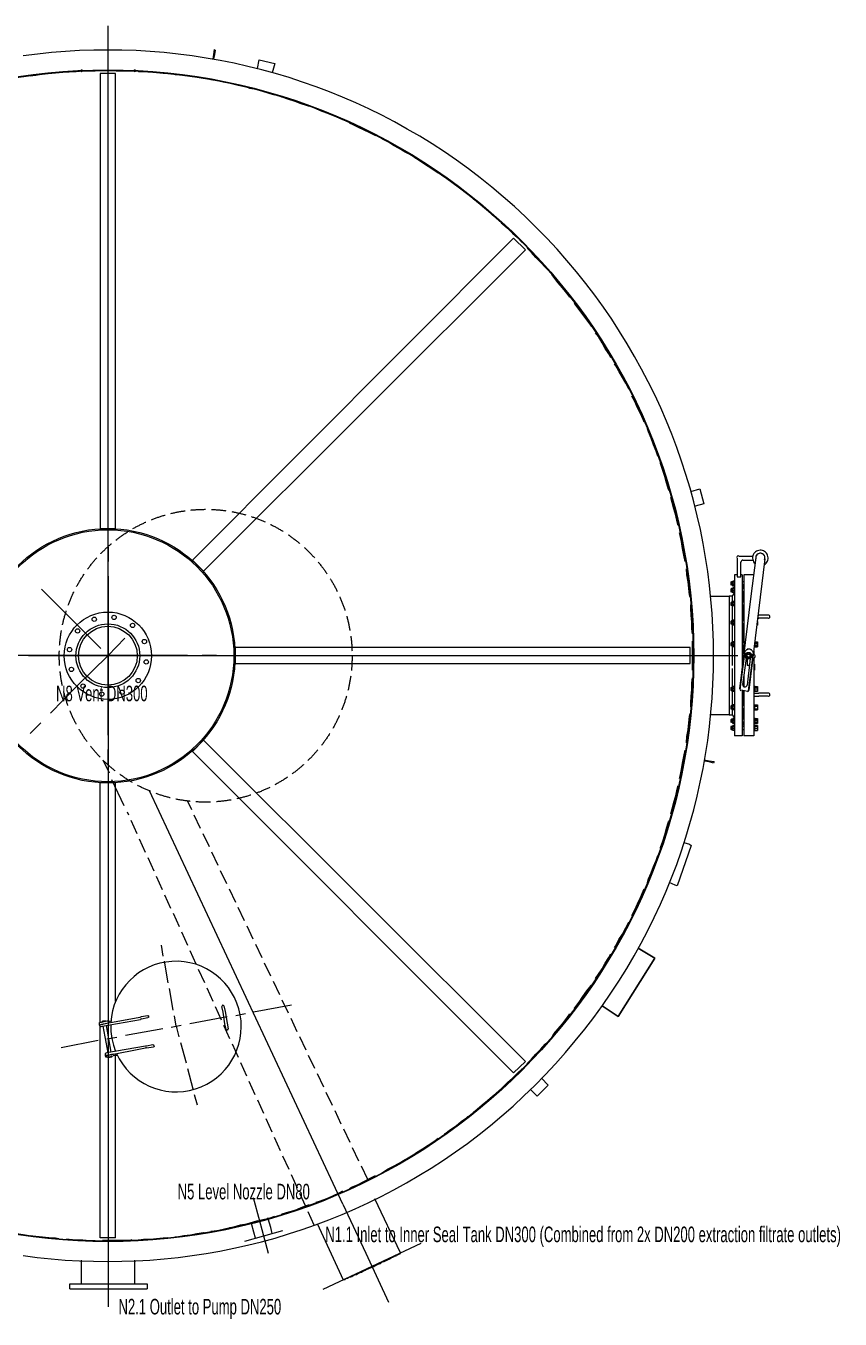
# Model space of a CAD drawing. Header units: millimetres. Extents: x 0 to 62767, y -13570 to 23963.
# Drawn here: x 43458 to 47636, y 15153 to 21789 of the extents above; entities that cross this region are included whole.
import ezdxf

# ---------------------------------------------------------------- set-up
doc = ezdxf.new("R2010")
doc.units = ezdxf.units.MM
doc.linetypes.add('DASH', pattern=[0.35, 0.25, -0.1])
doc.layers.add('PARAMETERS', color=7, linetype='Continuous', lineweight=25)
doc.styles.add('AES_default_ISO_3_5', font='arial.ttf')

msp = doc.modelspace()

# ---------------------------------------------------------------- hatches: boundary and pattern name
h = msp.add_hatch(color=7)
edge = h.paths.add_edge_path()
edge.add_arc((43743.42, 21560.483), 6.353, 180, 540)
h = msp.add_hatch(color=7)
edge = h.paths.add_edge_path()
edge.add_arc((44016.58, 21560.483), 6.353, 180, 540)
h = msp.add_hatch(color=7)
edge = h.paths.add_edge_path()
edge.add_arc((43743.42, 21557.308), 6.353, 180, 540)
h = msp.add_hatch(color=7)
edge = h.paths.add_edge_path()
edge.add_arc((44016.58, 21557.308), 6.353, 180, 540)

# ---------------------------------------------------------------- linework, layer by layer
at = {"color": 7, "lineweight": 0}
for points in [[(43880, 18384.201), (43880, 21789.174)], [(43442.918, 15479.659), (43515.047, 15470.37), (43587.311, 15462.774), (43659.679, 15456.87), (43732.118, 15452.654), (43804.599, 15450.124), (43877.089, 15449.279), (43949.556, 15450.116), (44021.97, 15452.632), (44094.299, 15456.827), (44166.511, 15462.697), (44238.575, 15470.24), (44310.459, 15479.454), (44382.132, 15490.338), (44453.563, 15502.888), (44524.719, 15517.102), (44595.571, 15532.979), (44666.085, 15550.517), (44736.23, 15569.712), (44805.976, 15590.563), (44875.291, 15613.067), (44944.142, 15637.223), (45012.5, 15663.029), (45080.331, 15690.481), (45147.605, 15719.578), (45214.291, 15750.318), (45280.356, 15782.698), (45345.77, 15816.716), (45410.501, 15852.371), (45474.517, 15889.659), (45537.786, 15928.579), (45600.279, 15969.129), (45661.962, 16011.306), (45722.805, 16055.108), (45782.776, 16100.533), (45841.843, 16147.578), (45899.976, 16196.243), (45957.142, 16246.523), (46013.31, 16298.418), (46068.449, 16351.925), (46122.528, 16407.041), (46175.514, 16463.765), (46227.092, 16521.772), (46276.968, 16580.718), (46325.144, 16640.571), (46371.619, 16701.3), (46416.395, 16762.873), (46459.472, 16825.259), (46500.85, 16888.426), (46540.532, 16952.343), (46578.516, 17016.977), (46614.805, 17082.298), (46649.399, 17148.274), (46682.298, 17214.874), (46713.503, 17282.065), (46743.016, 17349.817), (46770.836, 17418.098), (46796.965, 17486.876), (46821.402, 17556.119), (46844.15, 17625.797), (46865.209, 17695.878), (46884.579, 17766.329), (46902.261, 17837.121), (46918.255, 17908.22), (46932.564, 17979.596), (46945.186, 18051.217), (46956.124, 18123.051), (46965.378, 18195.067), (46972.948, 18267.234), (46978.835, 18339.519), (46983.04, 18411.892), (46985.564, 18484.32), (46986.407, 18556.773), (46985.571, 18629.218), (46983.055, 18701.625), (46978.861, 18773.961), (46972.989, 18846.195), (46965.44, 18918.296), (46956.215, 18990.231), (46945.315, 19061.97), (46932.74, 19133.481), (46918.491, 19204.733), (46902.568, 19275.693), (46884.973, 19346.331), (46865.706, 19416.614), (46844.769, 19486.511), (46822.16, 19555.992), (46797.882, 19625.023), (46771.936, 19693.574), (46744.321, 19761.613), (46715.038, 19829.108), (46684.089, 19896.029), (46651.474, 19962.343), (46617.194, 20028.019), (46581.249, 20093.025), (46543.64, 20157.33), (46504.368, 20220.903), (46463.434, 20283.711), (46420.838, 20345.723), (46376.582, 20406.908), (46330.665, 20467.235), (46283.089, 20526.67), (46233.854, 20585.184), (46182.961, 20642.745), (46130.411, 20699.32), (46076.205, 20754.879), (46020.651, 20809.091), (45964.081, 20861.647), (45906.526, 20912.546), (45848.017, 20961.786), (45788.586, 21009.369), (45728.264, 21055.291), (45667.084, 21099.554), (45605.076, 21142.156), (45542.272, 21183.097), (45478.703, 21222.375), (45414.402, 21259.99), (45349.399, 21295.942), (45283.727, 21330.229), (45217.416, 21362.851), (45150.499, 21393.806), (45083.006, 21423.096), (45014.97, 21450.718), (44946.422, 21476.671), (44877.393, 21500.956), (44807.915, 21523.572), (44738.02, 21544.517), (44667.738, 21563.79), (44597.103, 21581.393), (44526.144, 21597.322), (44454.894, 21611.579), (44383.384, 21624.161), (44311.646, 21635.069), (44239.712, 21644.301), (44167.612, 21651.857), (44095.378, 21657.736), (44023.043, 21661.937), (43950.636, 21664.46), (43878.191, 21665.304), (43805.738, 21664.468), (43733.31, 21661.952), (43660.936, 21657.754), (43588.65, 21651.874), (43516.483, 21644.312), (43444.466, 21635.065)], [(43880, 18149.157), (43880, 21684.358)], [(44423.145, 21668.476), (44419.967, 21643.067), (44416.792, 21617.655)], [(44429.497, 21665.301), (44426.322, 21643.067), (44419.967, 21617.655)], [(44423.145, 21668.476), (44429.497, 21665.301)], [(44645.484, 21570.012), (44655.013, 21614.48)], [(44655.013, 21614.48), (44734.421, 21595.421), (44721.716, 21547.778)], [(43625.897, 21547.778), (43610.017, 21547.778), (43575.079, 21544.601), (43543.315, 21541.426), (43508.376, 21535.073), (43479.79, 21531.896)], [(43813.3, 21557.308), (43784.711, 21557.308), (43749.772, 21557.308), (43714.834, 21554.13), (43679.895, 21550.953), (43664.013, 21550.953)], [(44000.7, 21557.308), (43991.171, 21557.308), (43956.232, 21557.308), (43921.293, 21557.308), (43886.352, 21560.483), (43851.414, 21560.483)], [(44184.924, 21544.601), (44162.689, 21544.601), (44127.751, 21547.778), (44095.987, 21550.953), (44061.048, 21554.13), (44035.639, 21554.13)], [(44372.324, 21519.192), (44369.149, 21519.192), (44334.208, 21525.544), (44302.447, 21528.721), (44267.508, 21535.073), (44232.567, 21538.248), (44223.04, 21538.248)], [(44553.372, 21481.076), (44540.668, 21484.253), (44505.729, 21493.78), (44470.788, 21500.135), (44439.027, 21506.487), (44407.263, 21512.839)], [(44734.421, 21433.432), (44705.834, 21442.96), (44674.07, 21452.489), (44639.132, 21462.019), (44607.37, 21468.371), (44591.488, 21474.723)], [(44912.292, 21376.259), (44902.764, 21379.434), (44871, 21388.964), (44839.237, 21401.669), (44807.475, 21411.198), (44772.536, 21423.903), (44769.359, 21423.903)], [(45083.812, 21306.38), (45064.753, 21315.909), (45032.992, 21328.614), (45001.228, 21341.321), (44969.464, 21354.025), (44947.23, 21363.553)], [(45118.751, 21290.5), (45128.279, 21287.323), (45160.042, 21271.441), (45191.806, 21255.559), (45220.392, 21242.854), (45252.154, 21226.973)], [(45417.32, 21134.861), (45404.615, 21141.213), (45372.852, 21160.272), (45344.265, 21176.152), (45312.504, 21195.211), (45287.093, 21207.916)], [(45572.959, 21033.22), (45550.725, 21049.102), (45522.138, 21068.159), (45493.552, 21087.218), (45461.788, 21106.275), (45449.084, 21115.804)], [(45725.421, 20925.226), (45719.069, 20928.404), (45690.48, 20950.638), (45665.071, 20969.695), (45636.484, 20991.929), (45607.898, 21010.986), (45604.721, 21014.163)], [(45868.353, 20804.528), (45852.471, 20817.233), (45827.062, 20842.644), (45798.476, 20864.878), (45773.064, 20887.11), (45754.007, 20899.817)], [(45896.939, 20779.117), (45903.292, 20772.765), (45928.701, 20750.531), (45954.112, 20725.121), (45979.522, 20702.887), (46004.933, 20677.476)], [(46131.983, 20540.896), (46122.456, 20550.425), (46100.222, 20575.837), (46074.81, 20601.246), (46052.576, 20626.657), (46030.342, 20648.889)], [(46249.507, 20397.964), (46233.625, 20417.023), (46211.39, 20445.609), (46189.156, 20471.018), (46166.922, 20499.605), (46157.395, 20512.309)], [(46360.677, 20245.502), (46357.5, 20251.854), (46335.266, 20280.441), (46316.209, 20309.029), (46297.15, 20334.438), (46274.918, 20363.025), (46271.74, 20366.202)], [(46459.141, 20086.688), (46449.612, 20105.747), (46430.555, 20134.333), (46414.673, 20162.92), (46395.616, 20194.681), (46379.734, 20213.74)], [(46551.253, 19924.699), (46535.371, 19956.46), (46519.491, 19985.047), (46500.432, 20016.81), (46484.55, 20045.397), (46478.198, 20054.926)], [(46630.66, 19756.355), (46624.307, 19769.06), (46611.603, 19800.823), (46595.721, 19829.41), (46583.016, 19861.173), (46567.135, 19889.76)], [(46700.539, 19581.659), (46691.01, 19607.071), (46678.305, 19638.832), (46665.598, 19673.773), (46652.894, 19705.534), (46646.542, 19721.416)], [(46757.712, 19403.788), (46754.535, 19410.141), (46745.005, 19445.079), (46735.478, 19476.843), (46725.949, 19508.604), (46713.244, 19543.545), (46713.244, 19546.72)], [(46868.881, 19400.611), (46916.526, 19413.318)], [(46916.526, 19413.318), (46935.583, 19337.086), (46891.115, 19324.381)], [(46805.356, 19225.917), (46799.003, 19244.974), (46792.651, 19276.738), (46783.122, 19311.677), (46773.592, 19343.438), (46767.24, 19368.849)], [(43880, 18558.897), (43880, 19190.976)], [(46840.294, 19041.692), (46833.942, 19073.455), (46827.59, 19108.394), (46821.237, 19143.333), (46814.885, 19175.097), (46811.708, 19187.801)], [(43880, 19114.746), (43880, 19041.692)], [(47115.045, 19070.278), (47110.718, 19069.405), (47107.184, 19067.023), (47104.801, 19063.489), (47103.927, 19059.162)], [(47107.102, 19057.574), (47107.102, 18962.285)], [(47186.509, 19067.103), (47116.631, 19067.103)], [(47137.279, 19048.044), (47132.952, 19047.171), (47129.418, 19044.789), (47127.035, 19041.255), (47126.161, 19036.928)], [(47135.688, 19048.044), (47186.509, 19048.044)], [(47202.391, 19060.749), (47176.982, 18863.821)], [(47245.45, 19024.43), (47250.759, 19027.952), (47255.353, 19032.191), (47259.184, 19037.041), (47262.203, 19042.397), (47264.361, 19048.154), (47265.608, 19054.207), (47265.897, 19060.451), (47265.178, 19066.782), (47263.459, 19072.916), (47260.839, 19078.592), (47257.403, 19083.729), (47253.235, 19088.249), (47248.421, 19092.073), (47243.045, 19095.123), (47237.192, 19097.318), (47230.948, 19098.581), (47224.582, 19098.833), (47218.376, 19098.086), (47212.431, 19096.397), (47206.848, 19093.822), (47201.728, 19090.417), (47197.173, 19086.24), (47193.283, 19081.347), (47190.161, 19075.793), (47187.963, 19069.814), (47186.764, 19063.679), (47186.543, 19057.502), (47187.276, 19051.398), (47188.94, 19045.479), (47191.513, 19039.86), (47194.973, 19034.654), (47199.296, 19029.974)], [(47249.865, 19056.322), (47249.956, 19061.147), (47249.111, 19065.752), (47247.412, 19070.031), (47244.945, 19073.878), (47241.791, 19077.187), (47238.035, 19079.85), (47233.76, 19081.761), (47229.051, 19082.813), (47224.227, 19082.905), (47219.622, 19082.06), (47215.342, 19080.361), (47211.495, 19077.893), (47208.187, 19074.739), (47205.524, 19070.983), (47203.613, 19066.709), (47202.56, 19062)], [(47248.124, 19049.813), (47249.938, 19057.005), (47249.486, 19064.242), (47246.881, 19071.009), (47242.234, 19076.791), (47236.036, 19080.865), (47229.052, 19082.813), (47221.804, 19082.573), (47214.818, 19080.081), (47208.935, 19075.564), (47204.802, 19069.606), (47202.65, 19062.681), (47202.711, 19055.264)], [(47250.034, 19054.396), (47224.625, 18857.468)], [(46865.706, 18857.468), (46862.529, 18870.173), (46859.353, 18901.935), (46856.176, 18936.876), (46849.824, 18971.814), (46846.647, 19003.576)], [(47107.102, 18962.285), (47126.161, 18962.285), (47126.161, 19038.517)], [(43880, 18965.462), (43880, 15430.259)], [(43880, 18558.897), (43880, 18955.932)], [(47075.34, 18936.876), (47075.34, 18920.994)], [(47075.34, 18936.876), (47078.516, 18936.876)], [(47075.34, 18920.994), (47078.516, 18920.994)], [(47078.516, 18936.876), (47078.516, 18920.994)], [(47084.868, 18936.876), (47078.516, 18936.876)], [(47084.868, 18920.994), (47078.516, 18920.994)], [(47084.868, 18940.051), (47084.868, 18936.876)], [(47084.868, 18936.876), (47084.868, 18940.051)], [(47084.868, 18930.521), (47084.868, 18933.698), (47084.868, 18936.876)], [(47084.868, 18936.876), (47084.868, 18927.346)], [(47084.868, 18927.346), (47084.868, 18930.521)], [(47094.397, 18930.521), (47084.868, 18930.521)], [(47084.868, 18917.816), (47084.868, 18920.994), (47084.868, 18924.169), (47084.868, 18927.346)], [(47084.868, 18927.346), (47084.868, 18917.816)], [(47094.397, 18920.994), (47084.868, 18920.994)], [(47094.397, 18914.641), (47084.868, 18914.641)], [(47094.397, 18971.814), (47094.397, 18145.98)], [(47107.102, 18971.814), (47094.397, 18971.814)], [(47094.397, 18943.228), (47094.397, 18914.641)], [(47132.513, 18971.814), (47126.161, 18971.814)], [(47132.513, 18971.814), (47132.513, 18482.667)], [(47142.041, 18936.876), (47132.513, 18936.876)], [(47142.041, 18920.994), (47132.513, 18920.994)], [(47135.688, 18914.641), (47132.513, 18914.641)], [(47135.688, 18914.641), (47135.688, 18901.935)], [(47135.688, 18914.641), (47135.688, 18901.935)], [(47138.866, 18914.641), (47135.688, 18914.641)], [(47138.866, 18914.641), (47138.866, 18901.935)], [(47138.866, 18914.641), (47138.866, 18901.935)], [(47142.041, 18914.641), (47138.866, 18914.641)], [(47142.041, 18971.814), (47142.041, 18571.602)], [(47192.861, 18971.814), (47142.041, 18971.814)], [(43841.886, 18593.836), (43536.963, 18898.759)], [(43880, 18879.703), (43880, 18806.648)], [(46970.522, 18863.821), (47065.811, 18863.821), (47065.811, 18253.974), (46970.522, 18253.974)], [(47065.811, 18863.821), (47065.811, 18253.974)], [(47081.693, 18863.821), (47065.811, 18863.821)], [(47075.34, 18898.759), (47078.516, 18901.935)], [(47075.34, 18898.759), (47075.34, 18886.055)], [(47075.34, 18886.055), (47078.516, 18886.055)], [(47078.516, 18901.935), (47078.516, 18886.055)], [(47084.868, 18901.935), (47078.516, 18901.935)], [(47084.868, 18886.055), (47078.516, 18886.055)], [(47081.693, 18863.821), (47094.397, 18876.525)], [(47081.693, 18863.821), (47081.693, 18832.057)], [(47084.868, 18901.935), (47084.868, 18905.112)], [(47084.868, 18901.935), (47084.868, 18905.112)], [(47094.397, 18905.112), (47084.868, 18905.112)], [(47084.868, 18901.935), (47084.868, 18895.582)], [(47084.868, 18895.582), (47084.868, 18898.759), (47084.868, 18901.935)], [(47094.397, 18901.935), (47084.868, 18901.935)], [(47084.868, 18892.407), (47084.868, 18895.582)], [(47084.868, 18895.582), (47084.868, 18886.055)], [(47084.868, 18886.055), (47084.868, 18889.23), (47084.868, 18892.407)], [(47094.397, 18892.407), (47084.868, 18892.407)], [(47084.868, 18879.703), (47084.868, 18882.878), (47084.868, 18886.055)], [(47084.868, 18886.055), (47084.868, 18879.703)], [(47094.397, 18882.878), (47084.868, 18882.878)], [(47094.397, 18879.703), (47084.868, 18879.703)], [(47094.397, 18908.289), (47094.397, 18876.525)], [(47176.982, 18863.821), (47119.807, 18387.379)], [(47142.041, 18901.935), (47132.513, 18901.935)], [(47142.041, 18886.055), (47132.513, 18886.055)], [(47135.688, 18886.055), (47135.688, 18832.057)], [(47135.688, 18886.055), (47135.688, 18832.057)], [(47138.866, 18886.055), (47138.866, 18832.057)], [(47138.866, 18886.055), (47138.866, 18832.057)], [(47224.625, 18857.468), (47167.452, 18381.026)], [(46878.41, 18670.068), (46875.233, 18695.477), (46875.233, 18730.416), (46872.058, 18765.355), (46868.881, 18800.296), (46868.881, 18819.352)], [(47075.34, 18828.882), (47078.516, 18832.057)], [(47075.34, 18828.882), (47075.34, 18816.175)], [(47075.34, 18816.175), (47078.516, 18816.175)], [(47078.516, 18832.057), (47078.516, 18816.175)], [(47084.868, 18832.057), (47078.516, 18832.057)], [(47084.868, 18816.175), (47078.516, 18816.175)], [(47081.693, 18816.175), (47081.693, 18736.768)], [(47084.868, 18832.057), (47084.868, 18835.234)], [(47084.868, 18832.057), (47084.868, 18835.234)], [(47094.397, 18835.234), (47084.868, 18835.234)], [(47084.868, 18828.882), (47084.868, 18832.057)], [(47084.868, 18832.057), (47084.868, 18822.528)], [(47084.868, 18822.528), (47084.868, 18825.705), (47084.868, 18828.882)], [(47094.397, 18828.882), (47084.868, 18828.882)], [(47084.868, 18819.352), (47084.868, 18822.528)], [(47084.868, 18822.528), (47084.868, 18816.175)], [(47084.868, 18816.175), (47084.868, 18819.352)], [(47094.397, 18819.352), (47084.868, 18819.352)], [(47084.868, 18813), (47084.868, 18816.175)], [(47084.868, 18816.175), (47084.868, 18813)], [(47094.397, 18813), (47084.868, 18813)], [(47094.397, 18838.409), (47094.397, 18809.823)], [(47142.041, 18832.057), (47132.513, 18832.057)], [(47142.041, 18816.175), (47132.513, 18816.175)], [(47135.688, 18816.175), (47135.688, 18736.768)], [(47135.688, 18816.175), (47135.688, 18736.768)], [(47138.866, 18816.175), (47138.866, 18736.768)], [(47138.866, 18816.175), (47138.866, 18736.768)], [(43880, 18730.416), (43880, 15217.45)], [(47075.34, 18733.593), (47078.516, 18736.768)], [(47075.34, 18733.593), (47075.34, 18720.889)], [(47075.34, 18720.889), (47078.516, 18720.889)], [(47078.516, 18736.768), (47078.516, 18720.889)], [(47084.868, 18736.768), (47078.516, 18736.768)], [(47084.868, 18720.889), (47078.516, 18720.889)], [(47081.693, 18720.889), (47081.693, 18625.6)], [(47084.868, 18736.768), (47084.868, 18739.945)], [(47084.868, 18739.945), (47084.868, 18733.593)], [(47094.397, 18739.945), (47084.868, 18739.945)], [(47084.868, 18733.593), (47084.868, 18736.768)], [(47094.397, 18736.768), (47084.868, 18736.768)], [(47084.868, 18730.416), (47084.868, 18733.593)], [(47084.868, 18733.593), (47084.868, 18724.064)], [(47084.868, 18724.064), (47084.868, 18727.241), (47084.868, 18730.416)], [(47094.397, 18730.416), (47084.868, 18730.416)], [(47084.868, 18720.889), (47084.868, 18724.064)], [(47084.868, 18724.064), (47084.868, 18717.711)], [(47084.868, 18717.711), (47084.868, 18720.889)], [(47094.397, 18720.889), (47084.868, 18720.889)], [(47084.868, 18714.534), (47084.868, 18717.711)], [(47084.868, 18717.711), (47084.868, 18714.534)], [(47094.397, 18714.534), (47084.868, 18714.534)], [(47094.397, 18743.121), (47094.397, 18714.534)], [(47142.041, 18736.768), (47132.513, 18736.768)], [(47142.041, 18720.889), (47132.513, 18720.889)], [(47135.688, 18720.889), (47135.688, 18625.6)], [(47135.688, 18720.889), (47135.688, 18625.6)], [(47138.866, 18720.889), (47138.866, 18625.6)], [(47138.866, 18720.889), (47138.866, 18625.6)], [(47208.743, 18720.889), (47211.92, 18720.889)], [(47208.743, 18714.534), (47211.92, 18714.534)], [(47211.92, 18749.475), (47218.273, 18749.475)], [(47211.92, 18733.593), (47211.92, 18736.768)], [(47211.92, 18733.593), (47211.92, 18730.416), (47211.92, 18727.241), (47211.92, 18724.064)], [(47211.92, 18733.593), (47211.92, 18724.064)], [(47211.92, 18724.064), (47211.92, 18717.711)], [(47211.92, 18724.064), (47211.92, 18720.889)], [(47211.92, 18720.889), (47211.92, 18717.711)], [(47211.92, 18717.711), (47211.92, 18714.534)], [(47211.92, 18717.711), (47211.92, 18714.534)], [(47215.095, 18765.355), (47218.273, 18765.355)], [(47265.916, 18765.355), (47218.273, 18765.355)], [(47265.916, 18749.475), (47218.273, 18749.475)], [(47267.506, 18749.474), (47270.597, 18750.098), (47273.121, 18751.8), (47274.822, 18754.324), (47275.446, 18757.415), (47274.822, 18760.506), (47273.121, 18763.03), (47270.597, 18764.731), (47267.506, 18765.355)], [(43880, 18558.897), (43965.759, 18647.834)], [(46878.41, 18558.897), (46878.41, 18593.836), (46878.41, 18625.6), (46878.41, 18631.952)], [(47075.34, 18622.422), (47078.516, 18625.6)], [(47075.34, 18622.422), (47075.34, 18609.718)], [(47075.34, 18609.718), (47078.516, 18609.718)], [(47078.516, 18625.6), (47078.516, 18609.718)], [(47084.868, 18625.6), (47078.516, 18625.6)], [(47084.868, 18609.718), (47078.516, 18609.718)], [(47081.693, 18609.718), (47081.693, 18508.077)], [(47084.868, 18625.6), (47084.868, 18628.775)], [(47084.868, 18628.775), (47084.868, 18625.6)], [(47094.397, 18628.775), (47084.868, 18628.775)], [(47084.868, 18622.422), (47084.868, 18625.6)], [(47084.868, 18625.6), (47084.868, 18619.247)], [(47084.868, 18619.247), (47084.868, 18622.422)], [(47094.397, 18622.422), (47084.868, 18622.422)], [(47084.868, 18612.893), (47084.868, 18616.07), (47084.868, 18619.247)], [(47084.868, 18619.247), (47084.868, 18609.718)], [(47084.868, 18609.718), (47084.868, 18612.893)], [(47094.397, 18612.893), (47084.868, 18612.893)], [(47084.868, 18606.541), (47084.868, 18609.718)], [(47084.868, 18609.718), (47084.868, 18603.365)], [(47084.868, 18603.365), (47084.868, 18606.541)], [(47094.397, 18606.541), (47084.868, 18606.541)], [(47094.397, 18603.365), (47084.868, 18603.365)], [(47094.397, 18631.952), (47094.397, 18600.188)], [(47122.984, 18384.201), (47148.395, 18581.131)], [(47142.041, 18625.6), (47132.513, 18625.6)], [(47142.041, 18609.718), (47132.513, 18609.718)], [(47135.688, 18609.718), (47135.688, 18568.427)], [(47135.688, 18609.718), (47135.688, 18568.427)], [(47138.866, 18609.718), (47138.866, 18568.427)], [(47138.866, 18609.718), (47138.866, 18568.427)], [(47189.686, 18574.779), (47189.686, 18577.954), (47186.509, 18581.131), (47183.334, 18584.306), (47180.157, 18587.484), (47176.982, 18587.484), (47173.804, 18590.661), (47170.627, 18590.661), (47167.452, 18590.661), (47164.275, 18590.661), (47161.1, 18590.661), (47157.923, 18590.661), (47157.923, 18587.484), (47154.747, 18587.484), (47151.57, 18584.306), (47148.395, 18581.131)], [(47192.861, 18581.131), (47192.861, 18565.25)], [(47196.039, 18612.893), (47211.92, 18612.893)], [(47196.039, 18606.541), (47211.92, 18606.541)], [(47196.039, 18603.365), (47211.92, 18603.365)], [(47196.039, 18603.365), (47196.039, 18600.188)], [(47199.214, 18628.775), (47211.92, 18628.775)], [(47199.214, 18622.422), (47211.92, 18622.422)], [(47211.92, 18625.6), (47211.92, 18628.775)], [(47211.92, 18628.775), (47211.92, 18625.6)], [(47211.92, 18625.6), (47211.92, 18622.422), (47211.92, 18619.247)], [(47211.92, 18625.6), (47211.92, 18619.247)], [(47211.92, 18619.247), (47211.92, 18616.07), (47211.92, 18612.893), (47211.92, 18609.718)], [(47211.92, 18619.247), (47211.92, 18609.718)], [(47211.92, 18609.718), (47211.92, 18603.365)], [(47211.92, 18609.718), (47211.92, 18606.541)], [(47211.92, 18606.541), (47211.92, 18603.365)], [(44051.521, 18558.897), (40646.546, 18558.897)], [(44286.565, 18558.897), (40751.364, 18558.897)], [(43880, 18558.897), (43244.744, 18558.897)], [(43470.26, 18558.897), (47005.461, 18558.897)], [(43880, 18558.897), (43479.79, 18558.897)], [(43556.02, 18558.897), (43632.252, 18558.897)], [(43705.304, 18558.897), (47110.279, 18558.897)], [(43880, 18558.897), (43718.011, 18400.083)], [(43880, 18558.897), (44512.081, 18558.897)], [(43880, 18558.897), (43880, 17923.641)], [(43880, 18558.897), (44277.035, 18558.897)], [(43880, 18558.897), (43880, 18158.685)], [(44200.805, 18558.897), (44127.751, 18558.897)], [(44435.849, 18558.897), (44362.795, 18558.897)], [(46878.41, 18482.667), (46878.41, 18489.02), (46878.41, 18523.958), (46878.41, 18558.897)], [(47143.285, 18571.596), (47139.389, 18570.763), (47136.125, 18568.685), (47133.767, 18565.617), (47132.593, 18561.81), (47132.833, 18557.833), (47134.397, 18554.294), (47137.077, 18551.503), (47140.664, 18549.771)], [(47135.688, 18552.545), (47135.688, 18508.077)], [(47135.688, 18552.545), (47135.688, 18508.077)], [(47135.688, 18409.613), (47154.747, 18543.015)], [(47138.866, 18552.545), (47138.866, 18533.486)], [(47138.866, 18552.545), (47138.866, 18533.486)], [(47142.041, 18565.25), (47142.041, 18562.074), (47142.041, 18558.897), (47142.041, 18555.72)], [(47154.747, 18568.427), (47151.57, 18565.25), (47151.57, 18558.897)], [(47151.57, 18558.897), (47151.57, 18552.545), (47154.747, 18546.193)], [(47151.57, 18557.31), (47152.658, 18551.839), (47155.758, 18547.203)], [(47155.759, 18567.417), (47152.66, 18562.781), (47151.571, 18557.311)], [(47161.1, 18571.602), (47154.747, 18568.427)], [(47167.452, 18543.015), (47161.1, 18543.015), (47154.747, 18546.193)], [(47155.758, 18547.203), (47160.395, 18544.104), (47165.865, 18543.016)], [(47165.866, 18571.603), (47160.396, 18570.516), (47155.759, 18567.418)], [(47173.804, 18543.015), (47157.923, 18406.435)], [(47157.923, 18539.84), (47157.923, 18536.663), (47157.923, 18523.958), (47157.923, 18508.077)], [(47167.452, 18571.602), (47161.1, 18571.602)], [(47189.686, 18574.779), (47164.275, 18377.849)], [(47165.865, 18543.016), (47171.334, 18544.104), (47175.971, 18547.203)], [(47175.972, 18567.416), (47171.336, 18570.514), (47165.866, 18571.603)], [(47170.627, 18571.602), (47167.452, 18571.602)], [(47176.982, 18546.193), (47170.627, 18543.015), (47167.452, 18543.015)], [(47170.627, 18571.602), (47176.982, 18568.427)], [(47180.158, 18557.31), (47179.07, 18562.78), (47175.971, 18567.417)], [(47175.971, 18547.203), (47179.07, 18551.84), (47180.158, 18557.31)], [(47180.157, 18565.25), (47176.982, 18568.427)], [(47180.157, 18558.897), (47180.157, 18552.545), (47176.982, 18546.193)], [(47180.157, 18565.25), (47180.157, 18558.897)], [(47188.445, 18543.021), (47192.341, 18543.855), (47195.605, 18545.933), (47197.962, 18549.001), (47199.136, 18552.808), (47198.896, 18556.785), (47197.332, 18560.324), (47194.652, 18563.115), (47191.064, 18564.847)], [(47192.861, 18546.193), (47192.861, 18145.98)], [(47196.039, 18514.429), (47192.861, 18514.429)], [(47196.039, 18514.429), (47196.039, 18482.667)], [(47081.693, 18492.195), (47081.693, 18393.731)], [(47135.688, 18508.077), (47132.513, 18508.077)], [(47142.041, 18450.904), (47142.041, 18400.083)], [(47170.627, 18508.077), (47167.452, 18508.077), (47164.275, 18508.077), (47161.1, 18508.077), (47157.923, 18508.077)], [(47196.039, 18482.667), (47192.861, 18482.667)], [(47196.039, 18511.254), (47196.039, 18508.077), (47196.039, 18504.899)], [(47196.039, 18492.195), (47196.039, 18495.372), (47196.039, 18498.547), (47196.039, 18501.724), (47196.039, 18504.899)], [(47196.039, 18485.842), (47196.039, 18489.02), (47196.039, 18492.195)], [(43718.011, 18400.083), (43584.606, 18263.503)], [(46868.881, 18295.265), (46868.881, 18314.324), (46872.058, 18349.263), (46875.233, 18384.201), (46875.233, 18419.14), (46878.41, 18444.551)], [(47075.34, 18393.731), (47075.34, 18381.026)], [(47075.34, 18393.731), (47078.516, 18393.731)], [(47075.34, 18381.026), (47078.516, 18377.849)], [(47078.516, 18393.731), (47078.516, 18377.849)], [(47084.868, 18393.731), (47078.516, 18393.731)], [(47084.868, 18396.906), (47084.868, 18400.083)], [(47084.868, 18396.906), (47084.868, 18400.083)], [(47094.397, 18400.083), (47084.868, 18400.083)], [(47084.868, 18390.554), (47084.868, 18393.731), (47084.868, 18396.906)], [(47084.868, 18396.906), (47084.868, 18390.554)], [(47094.397, 18396.906), (47084.868, 18396.906)], [(47084.868, 18387.379), (47084.868, 18390.554)], [(47084.868, 18390.554), (47084.868, 18381.026)], [(47084.868, 18381.026), (47084.868, 18384.201), (47084.868, 18387.379)], [(47094.397, 18387.379), (47084.868, 18387.379)], [(47084.868, 18377.849), (47084.868, 18381.026)], [(47084.868, 18381.026), (47084.868, 18374.672)], [(47094.397, 18403.26), (47094.397, 18371.497)], [(47119.807, 18387.379), (47122.984, 18387.379), (47122.984, 18384.201)], [(47122.048, 18381.168), (47126.115, 18377.923)], [(47161.1, 18374.672), (47129.336, 18381.026)], [(47135.768, 18409.349), (47136.119, 18404.949), (47138.063, 18401.156), (47141.287, 18398.369), (47145.479, 18396.986), (47149.879, 18397.337), (47153.672, 18399.28), (47156.459, 18402.504), (47157.843, 18406.696)], [(47138.866, 18425.492), (47138.866, 18403.26)], [(47138.866, 18425.492), (47138.866, 18403.26)], [(47164.275, 18377.849), (47167.452, 18377.849), (47167.452, 18381.026)], [(47196.039, 18403.26), (47192.861, 18403.26)], [(47196.039, 18403.26), (47196.039, 18371.497)], [(47196.039, 18396.906), (47196.039, 18400.083)], [(47196.039, 18400.083), (47211.92, 18400.083)], [(47196.039, 18396.906), (47196.039, 18393.731), (47196.039, 18390.554)], [(47196.039, 18396.906), (47211.92, 18396.906)], [(47196.039, 18377.849), (47196.039, 18381.026), (47196.039, 18384.201), (47196.039, 18387.379), (47196.039, 18390.554)], [(47196.039, 18387.379), (47211.92, 18387.379)], [(47211.92, 18381.026), (47211.92, 18374.672), (47196.039, 18374.672)], [(47211.92, 18400.083), (47211.92, 18396.906)], [(47211.92, 18400.083), (47211.92, 18396.906)], [(47211.92, 18390.554), (47211.92, 18393.731), (47211.92, 18396.906)], [(47211.92, 18396.906), (47211.92, 18390.554)], [(47211.92, 18390.554), (47211.92, 18387.379), (47211.92, 18384.201), (47211.92, 18381.026)], [(47211.92, 18390.554), (47211.92, 18381.026)], [(47211.92, 18381.026), (47211.92, 18377.849), (47211.92, 18374.672)], [(47084.868, 18377.849), (47078.516, 18377.849)], [(47081.693, 18377.849), (47081.693, 18301.619)], [(47084.868, 18374.672), (47084.868, 18377.849)], [(47094.397, 18377.849), (47084.868, 18377.849)], [(47094.397, 18374.672), (47084.868, 18374.672)], [(47132.513, 18377.849), (47132.513, 18145.98)], [(47135.688, 18377.849), (47135.688, 18301.619)], [(47135.688, 18377.849), (47135.688, 18301.619)], [(47138.866, 18377.849), (47138.866, 18301.619)], [(47138.866, 18377.849), (47138.866, 18301.619)], [(47142.041, 18377.849), (47142.041, 18145.98)], [(47159.785, 18373.882), (47164.504, 18376.072)], [(47196.039, 18371.497), (47192.861, 18371.497)], [(47192.861, 18365.144), (47218.273, 18365.144)], [(47192.861, 18349.263), (47218.273, 18349.263)], [(47196.039, 18377.849), (47211.92, 18377.849)], [(47196.039, 18374.672), (47196.039, 18377.849)], [(47265.916, 18365.144), (47218.273, 18365.144)], [(47265.916, 18349.263), (47218.273, 18349.263)], [(47267.506, 18349.262), (47270.597, 18349.886), (47273.121, 18351.587), (47274.822, 18354.111), (47275.446, 18357.202), (47274.822, 18360.293), (47273.121, 18362.817), (47270.597, 18364.519), (47267.506, 18365.143)], [(43880, 18234.917), (43880, 18311.147)], [(46846.647, 18111.041), (46849.824, 18142.805), (46856.176, 18177.744), (46859.353, 18212.683), (46862.529, 18247.621), (46865.706, 18260.326)], [(47065.811, 18253.974), (47081.693, 18253.974), (47094.397, 18238.092)], [(47075.34, 18298.442), (47078.516, 18301.619)], [(47075.34, 18298.442), (47075.34, 18285.737)], [(47075.34, 18285.737), (47078.516, 18285.737)], [(47078.516, 18301.619), (47078.516, 18285.737)], [(47084.868, 18301.619), (47078.516, 18301.619)], [(47084.868, 18285.737), (47078.516, 18285.737)], [(47081.693, 18285.737), (47081.693, 18253.974)], [(47084.868, 18301.619), (47084.868, 18304.794)], [(47084.868, 18301.619), (47084.868, 18304.794)], [(47094.397, 18304.794), (47084.868, 18304.794)], [(47084.868, 18292.09), (47084.868, 18295.265), (47084.868, 18298.442), (47084.868, 18301.619)], [(47084.868, 18301.619), (47084.868, 18292.09)], [(47094.397, 18298.442), (47084.868, 18298.442)], [(47084.868, 18285.737), (47084.868, 18288.913), (47084.868, 18292.09)], [(47084.868, 18292.09), (47084.868, 18282.56)], [(47084.868, 18282.56), (47084.868, 18285.737)], [(47094.397, 18285.737), (47084.868, 18285.737)], [(47084.868, 18279.385), (47084.868, 18282.56)], [(47084.868, 18282.56), (47084.868, 18279.385)], [(47094.397, 18279.385), (47084.868, 18279.385)], [(47094.397, 18307.971), (47094.397, 18276.208)], [(47142.041, 18301.619), (47132.513, 18301.619)], [(47142.041, 18285.737), (47132.513, 18285.737)], [(47135.688, 18285.737), (47135.688, 18231.74)], [(47135.688, 18285.737), (47135.688, 18231.74)], [(47138.866, 18285.737), (47138.866, 18231.74)], [(47138.866, 18285.737), (47138.866, 18231.74)], [(47196.039, 18307.971), (47192.861, 18307.971)], [(47196.039, 18276.208), (47192.861, 18276.208)], [(47196.039, 18307.971), (47196.039, 18276.208)], [(47196.039, 18301.619), (47196.039, 18304.794)], [(47196.039, 18304.794), (47211.92, 18304.794)], [(47196.039, 18292.09), (47196.039, 18295.265), (47196.039, 18298.442), (47196.039, 18301.619)], [(47196.039, 18298.442), (47211.92, 18298.442)], [(47196.039, 18279.385), (47196.039, 18282.56), (47196.039, 18285.737), (47196.039, 18288.913), (47196.039, 18292.09)], [(47196.039, 18285.737), (47211.92, 18285.737)], [(47196.039, 18279.385), (47211.92, 18279.385), (47211.92, 18282.56)], [(47211.92, 18304.794), (47211.92, 18301.619)], [(47211.92, 18304.794), (47211.92, 18301.619)], [(47211.92, 18301.619), (47211.92, 18298.442), (47211.92, 18295.265), (47211.92, 18292.09)], [(47211.92, 18301.619), (47211.92, 18292.09)], [(47211.92, 18292.09), (47211.92, 18288.913), (47211.92, 18285.737), (47211.92, 18282.56)], [(47211.92, 18292.09), (47211.92, 18282.56)], [(47211.92, 18282.56), (47211.92, 18279.385)], [(43533.785, 18212.683), (43479.79, 18158.685)], [(47075.34, 18228.564), (47078.516, 18231.74)], [(47075.34, 18228.564), (47075.34, 18215.858)], [(47075.34, 18215.858), (47078.516, 18215.858)], [(47078.516, 18193.626), (47075.34, 18193.626), (47075.34, 18180.919), (47078.516, 18177.744)], [(47078.516, 18231.74), (47078.516, 18215.858)], [(47084.868, 18231.74), (47078.516, 18231.74)], [(47084.868, 18215.858), (47078.516, 18215.858)], [(47078.516, 18193.626), (47078.516, 18177.744)], [(47084.868, 18193.626), (47078.516, 18193.626)], [(47084.868, 18228.564), (47084.868, 18231.74), (47084.868, 18234.917)], [(47084.868, 18234.917), (47084.868, 18228.564)], [(47094.397, 18234.917), (47084.868, 18234.917)], [(47094.397, 18231.74), (47084.868, 18231.74)], [(47084.868, 18219.035), (47084.868, 18222.212), (47084.868, 18225.387), (47084.868, 18228.564)], [(47084.868, 18228.564), (47084.868, 18219.035)], [(47094.397, 18225.387), (47084.868, 18225.387)], [(47084.868, 18215.858), (47084.868, 18219.035)], [(47084.868, 18219.035), (47084.868, 18212.683)], [(47084.868, 18212.683), (47084.868, 18215.858)], [(47094.397, 18215.858), (47084.868, 18215.858)], [(47084.868, 18209.506), (47084.868, 18212.683)], [(47084.868, 18212.683), (47084.868, 18209.506)], [(47094.397, 18209.506), (47084.868, 18209.506)], [(47084.868, 18196.801), (47084.868, 18199.978)], [(47084.868, 18199.978), (47084.868, 18196.801)], [(47094.397, 18199.978), (47084.868, 18199.978)], [(47084.868, 18187.271), (47084.868, 18190.449), (47084.868, 18193.626), (47084.868, 18196.801)], [(47084.868, 18196.801), (47084.868, 18187.271)], [(47094.397, 18193.626), (47084.868, 18193.626)], [(47084.868, 18180.919), (47084.868, 18184.096), (47084.868, 18187.271)], [(47084.868, 18187.271), (47084.868, 18180.919)], [(47094.397, 18184.096), (47084.868, 18184.096)], [(47094.397, 18238.092), (47094.397, 18209.506)], [(47094.397, 18203.153), (47094.397, 18171.392)], [(47142.041, 18231.74), (47132.513, 18231.74)], [(47142.041, 18215.858), (47132.513, 18215.858)], [(47135.688, 18203.153), (47132.513, 18203.153)], [(47142.041, 18193.626), (47132.513, 18193.626)], [(47135.688, 18215.858), (47135.688, 18203.153)], [(47135.688, 18215.858), (47135.688, 18203.153)], [(47138.866, 18203.153), (47135.688, 18203.153)], [(47138.866, 18215.858), (47138.866, 18203.153)], [(47138.866, 18215.858), (47138.866, 18203.153)], [(47142.041, 18203.153), (47138.866, 18203.153)], [(47196.039, 18238.092), (47192.861, 18238.092)], [(47196.039, 18209.506), (47192.861, 18209.506)], [(47196.039, 18203.153), (47192.861, 18203.153)], [(47196.039, 18238.092), (47196.039, 18209.506)], [(47196.039, 18234.917), (47211.92, 18234.917)], [(47196.039, 18228.564), (47196.039, 18231.74), (47196.039, 18234.917)], [(47196.039, 18231.74), (47211.92, 18231.74)], [(47196.039, 18219.035), (47196.039, 18222.212), (47196.039, 18225.387), (47196.039, 18228.564)], [(47196.039, 18225.387), (47211.92, 18225.387)], [(47196.039, 18209.506), (47196.039, 18212.683), (47196.039, 18215.858), (47196.039, 18219.035)], [(47196.039, 18215.858), (47211.92, 18215.858)], [(47196.039, 18212.683), (47196.039, 18209.506)], [(47196.039, 18209.506), (47211.92, 18209.506)], [(47196.039, 18203.153), (47196.039, 18171.392)], [(47196.039, 18187.271), (47196.039, 18190.449), (47196.039, 18193.626), (47196.039, 18196.801), (47196.039, 18199.978)], [(47196.039, 18199.978), (47211.92, 18199.978)], [(47196.039, 18193.626), (47211.92, 18193.626)], [(47196.039, 18180.919), (47196.039, 18184.096), (47196.039, 18187.271)], [(47196.039, 18184.096), (47211.92, 18184.096)], [(47211.92, 18234.917), (47211.92, 18231.74), (47211.92, 18228.564)], [(47211.92, 18234.917), (47211.92, 18228.564)], [(47211.92, 18228.564), (47211.92, 18225.387), (47211.92, 18222.212), (47211.92, 18219.035)], [(47211.92, 18228.564), (47211.92, 18219.035)], [(47211.92, 18219.035), (47211.92, 18215.858), (47211.92, 18212.683)], [(47211.92, 18219.035), (47211.92, 18212.683)], [(47211.92, 18212.683), (47211.92, 18209.506)], [(47211.92, 18212.683), (47211.92, 18209.506)], [(47211.92, 18196.801), (47211.92, 18199.978)], [(47211.92, 18199.978), (47211.92, 18196.801)], [(47211.92, 18196.801), (47211.92, 18193.626), (47211.92, 18190.449), (47211.92, 18187.271)], [(47211.92, 18196.801), (47211.92, 18187.271)], [(47211.92, 18187.271), (47211.92, 18184.096), (47211.92, 18180.919)], [(47211.92, 18187.271), (47211.92, 18180.919)], [(47084.868, 18177.744), (47078.516, 18177.744)], [(47084.868, 18174.567), (47084.868, 18177.744), (47084.868, 18180.919)], [(47084.868, 18180.919), (47084.868, 18174.567)], [(47094.397, 18174.567), (47084.868, 18174.567)], [(47094.397, 18174.567), (47084.868, 18174.567)], [(47132.513, 18145.98), (47094.397, 18145.98)], [(47142.041, 18177.744), (47132.513, 18177.744)], [(47192.861, 18145.98), (47142.041, 18145.98)], [(47196.039, 18171.392), (47192.861, 18171.392)], [(47196.039, 18180.919), (47196.039, 18177.744), (47196.039, 18174.567)], [(47196.039, 18174.567), (47211.92, 18174.567)], [(47196.039, 18174.567), (47211.92, 18174.567)], [(47211.92, 18180.919), (47211.92, 18177.744), (47211.92, 18174.567)], [(47211.92, 18180.919), (47211.92, 18174.567)], [(43880, 17999.871), (43880, 18076.103)], [(46811.708, 17926.818), (46814.885, 17939.523), (46821.237, 17974.462), (46827.59, 18006.225), (46833.942, 18041.164), (46840.294, 18072.926)], [(43886.352, 17955.404), (43854.591, 18022.105)], [(46989.581, 18012.577), (46964.17, 18015.753), (46938.76, 18022.105)], [(46986.404, 18006.225), (46964.17, 18012.577), (46938.76, 18015.753)], [(46989.581, 18012.577), (46986.404, 18006.225)], [(43962.584, 17787.061), (43899.059, 17920.465)], [(43918.116, 17904.584), (43838.709, 17904.584)], [(43838.709, 16675.363), (43838.709, 17904.584)], [(43918.116, 16783.356), (43918.116, 17904.584)], [(45083.723, 15742.839), (44092.469, 17863.365)], [(46767.24, 17745.77), (46773.592, 17771.179), (46783.122, 17806.118), (46792.651, 17837.882), (46799.003, 17872.82), (46805.356, 17891.877)], [(46713.244, 17567.897), (46713.244, 17574.249), (46725.949, 17606.013), (46735.478, 17637.776), (46745.005, 17672.715), (46754.535, 17704.477), (46757.712, 17710.829)], [(46833.942, 17599.661), (46862.529, 17590.131), (46872.058, 17583.779), (46799.003, 17377.321)], [(46646.542, 17393.201), (46652.894, 17412.26), (46665.598, 17444.022), (46678.305, 17475.785), (46691.01, 17507.549), (46700.539, 17532.958)], [(46799.003, 17377.321), (46789.474, 17380.496), (46757.712, 17393.201)], [(46567.135, 17224.86), (46583.016, 17253.446), (46595.721, 17285.207), (46611.603, 17316.971), (46624.307, 17348.735), (46630.66, 17361.439)], [(46478.198, 17059.693), (46484.55, 17069.221), (46500.432, 17100.984), (46519.491, 17129.571), (46535.371, 17161.334), (46551.253, 17189.921)], [(44162.689, 17015.225), (44153.16, 17072.398)], [(43922.292, 16517.044), (43936.543, 16488.98), (43953.069, 16462.781), (43971.701, 16438.524), (43992.267, 16416.285), (44014.597, 16396.143), (44038.518, 16378.173), (44063.862, 16362.453), (44090.456, 16349.059), (44118.13, 16338.067), (44146.713, 16329.556), (44176.033, 16323.601), (44205.921, 16320.279), (44236.205, 16319.668), (44266.715, 16321.843), (44297.278, 16326.882), (44327.725, 16334.862), (44357.3, 16345.633), (44385.297, 16358.888), (44411.619, 16374.466), (44436.17, 16392.208), (44458.852, 16411.952), (44479.569, 16433.538), (44498.224, 16456.807), (44514.72, 16481.596), (44528.96, 16507.747), (44540.849, 16535.099), (44550.288, 16563.49), (44557.18, 16592.761), (44561.43, 16622.752), (44562.941, 16653.301), (44561.615, 16684.249), (44557.356, 16715.435), (44550.221, 16746.091), (44540.43, 16775.479), (44528.131, 16803.484), (44513.472, 16829.991), (44496.599, 16854.883), (44477.662, 16878.046), (44456.806, 16899.365), (44434.181, 16918.723), (44409.933, 16936.006), (44384.21, 16951.098), (44357.16, 16963.883), (44328.931, 16974.247), (44299.669, 16982.074), (44269.523, 16987.249), (44238.641, 16989.655), (44207.169, 16989.178), (44175.877, 16985.783), (44145.525, 16979.598), (44116.244, 16970.758), (44088.166, 16959.393), (44061.425, 16945.638), (44036.152, 16929.624), (44012.479, 16911.484), (43990.54, 16891.352), (43970.466, 16869.359), (43952.389, 16845.639), (43936.443, 16820.323), (43922.758, 16793.546), (43911.468, 16765.438), (43902.705, 16736.134), (43896.601, 16705.765), (43893.288, 16674.464)], [(44188.101, 16878.645), (44169.042, 16989.813)], [(46379.734, 16900.879), (46395.616, 16923.113), (46414.673, 16951.7), (46430.555, 16980.286), (46449.612, 17008.873), (46459.141, 17027.93)], [(46271.74, 16748.417), (46274.918, 16751.592), (46297.15, 16780.179), (46316.209, 16808.765), (46335.266, 16837.352), (46357.5, 16865.938), (46360.677, 16869.116)], [(44213.51, 16738.888), (44194.453, 16850.059)], [(44461.261, 16757.945), (44467.613, 16729.358)], [(44473.886, 16760.397), (44471.903, 16763.458), (44468.337, 16764.22), (44465.277, 16762.237), (44464.515, 16758.671)], [(44467.613, 16729.358), (44477.142, 16669.01)], [(44473.965, 16761.122), (44480.318, 16732.535)], [(44480.318, 16732.535), (44489.847, 16672.185)], [(44820.18, 16764.299), (44626.427, 16729.358)], [(44820.18, 16764.299), (44626.427, 16729.358)], [(43845.061, 16675.363), (43835.532, 16675.363)], [(43845.061, 16665.833), (43835.532, 16662.658), (43835.532, 16675.363)], [(43845.061, 16665.833), (43835.532, 16662.658)], [(43835.532, 16662.658), (43838.709, 16653.128), (43848.239, 16656.306)], [(43838.709, 15570.016), (43838.709, 16656.306)], [(44041.991, 16700.772), (43845.061, 16665.833)], [(43873.648, 16681.715), (43845.061, 16675.363)], [(43845.061, 16665.833), (43873.648, 16672.185)], [(43848.239, 16656.306), (44045.166, 16691.244)], [(43864.118, 16684.892), (43851.414, 16681.715)], [(43851.414, 16678.538), (43851.414, 16681.715)], [(43880, 16519.724), (43854.591, 16656.306)], [(43867.296, 16678.538), (43864.118, 16684.892)], [(43895.882, 16522.901), (43870.473, 16659.481)], [(43886.352, 16672.185), (43883.177, 16681.715), (43873.648, 16681.715)], [(43883.177, 16681.715), (43895.882, 16684.892)], [(43892.841, 16664.223), (43893.699, 16628.933), (43898.248, 16594.026), (43906.433, 16559.788), (43918.202, 16526.508)], [(44048.344, 16703.949), (44041.991, 16700.772)], [(44051.521, 16694.419), (44045.166, 16691.244)], [(44083.282, 16710.301), (44048.344, 16703.949)], [(44051.521, 16694.419), (44083.282, 16700.772)], [(44086.46, 16710.301), (44083.282, 16710.301)], [(44086.46, 16710.301), (44086.46, 16700.772), (44083.282, 16700.772)], [(44254.801, 16659.481), (44203.98, 16649.951)], [(44229.392, 16656.306), (44219.862, 16710.301)], [(44229.392, 16656.306), (44242.097, 16602.308)], [(44489.847, 16703.949), (44299.269, 16669.01)], [(44477.142, 16669.01), (44483.495, 16640.424)], [(44489.847, 16672.185), (44496.199, 16643.599)], [(44585.136, 16719.831), (44534.315, 16710.301)], [(46157.395, 16602.308), (46166.922, 16618.19), (46189.156, 16643.599), (46211.39, 16669.01), (46233.625, 16697.597), (46249.507, 16719.831)], [(43924.468, 16599.131), (43873.648, 16589.603)], [(44159.514, 16643.599), (43968.937, 16608.66)], [(44486.749, 16641.148), (44488.732, 16638.088), (44492.298, 16637.326), (44495.358, 16639.309), (44496.12, 16642.875)], [(43829.179, 16583.251), (43638.604, 16545.135)], [(43829.179, 16583.251), (43638.604, 16545.135)], [(44070.578, 16554.665), (43873.648, 16519.724)], [(43873.648, 16507.019), (44070.578, 16545.135)], [(44076.93, 16554.665), (44070.578, 16554.665)], [(44076.93, 16545.135), (44070.578, 16545.135)], [(44108.694, 16561.017), (44076.93, 16554.665)], [(44076.93, 16545.135), (44111.869, 16551.487)], [(44111.869, 16561.017), (44108.694, 16561.017)], [(44111.869, 16561.017), (44115.046, 16551.487), (44111.869, 16551.487)], [(44251.626, 16573.721), (44280.212, 16468.903)], [(46030.342, 16465.728), (46052.576, 16487.962), (46074.81, 16513.371), (46100.222, 16538.783), (46122.456, 16564.192), (46131.983, 16573.721)], [(43873.648, 16519.724), (43864.118, 16516.548)], [(43864.118, 16516.548), (43864.118, 16507.019), (43873.648, 16507.019)], [(43873.648, 16507.019), (43864.118, 16507.019), (43867.296, 16497.492)], [(43876.825, 16497.492), (43867.296, 16497.492)], [(43905.411, 16513.371), (43873.648, 16507.019)], [(43876.825, 16497.492), (43905.411, 16503.844)], [(43883.177, 16494.314), (43883.177, 16500.667)], [(43899.059, 16497.492), (43883.177, 16494.314)], [(43899.059, 16497.492), (43899.059, 16503.844)], [(43914.939, 16516.548), (43914.939, 16507.019), (43905.411, 16503.844)], [(43927.646, 16507.019), (43914.939, 16507.019)], [(43918.116, 15570.016), (43918.116, 16507.019)], [(44286.565, 16440.317), (44315.151, 16335.5)], [(45896.939, 16335.5), (45903.292, 16341.853), (45928.701, 16367.264), (45954.112, 16389.496), (45979.522, 16414.907), (46004.933, 16437.141), (46004.933, 16440.317)], [(46138.336, 16354.557), (46081.163, 16297.384), (46046.224, 16332.323)], [(46103.397, 16389.496), (46138.336, 16354.557)], [(44321.504, 16306.914), (44337.385, 16252.916)], [(45754.007, 16214.802), (45773.064, 16230.682), (45798.476, 16252.916), (45827.062, 16275.15), (45852.471, 16297.384), (45868.353, 16310.089)], [(45604.721, 16103.632), (45607.898, 16103.632), (45636.484, 16125.866), (45665.071, 16144.923), (45690.48, 16167.157), (45719.069, 16186.216), (45725.421, 16192.568)], [(45449.084, 15998.815), (45461.788, 16008.343), (45493.552, 16027.402), (45522.138, 16046.459), (45550.725, 16065.516), (45572.959, 16081.397)], [(45287.093, 15906.702), (45312.504, 15922.583), (45344.265, 15938.465), (45372.852, 15954.347), (45404.615, 15973.404), (45417.32, 15979.756)], [(45118.751, 15824.119), (45128.279, 15830.472), (45160.042, 15843.176), (45191.806, 15859.058), (45220.392, 15874.94), (45252.154, 15890.822)], [(45207.686, 15865.41), (45204.51, 15865.41)], [(45207.686, 15859.058), (45207.686, 15862.235)], [(44947.23, 15754.24), (44969.464, 15760.594), (45001.228, 15773.299), (45032.992, 15786.003), (45064.753, 15801.885), (45083.812, 15811.415)], [(44769.359, 15690.715), (44772.536, 15693.892), (44807.475, 15703.421), (44839.237, 15712.949), (44871, 15725.653), (44902.764, 15738.36), (44912.292, 15741.535)], [(44909.116, 15732.008), (44909.116, 15735.183), (44909.116, 15738.36)], [(45083.723, 15742.839), (45201.246, 15491.913), (45318.769, 15240.987)], [(45379.206, 15493.787), (45248.979, 15770.122)], [(44223.04, 15576.369), (44232.567, 15576.369), (44267.508, 15582.721), (44302.447, 15585.898), (44334.208, 15592.251), (44369.149, 15598.603), (44372.324, 15598.603)], [(44407.263, 15604.955), (44439.027, 15608.132), (44470.788, 15614.485), (44505.729, 15624.014), (44540.668, 15630.367), (44553.372, 15633.542)], [(45086.987, 15354.03), (44953.585, 15643.071)], [(43479.79, 15582.721), (43508.376, 15579.546), (43543.315, 15576.369), (43575.079, 15573.194), (43610.017, 15570.016), (43625.897, 15566.839)], [(43664.013, 15563.664), (43679.895, 15563.664), (43714.834, 15560.487), (43749.772, 15560.487), (43784.711, 15557.312), (43813.3, 15557.312)], [(43918.116, 15570.016), (43838.709, 15570.016)], [(44000.7, 15560.487), (43991.171, 15557.312), (43956.232, 15557.312), (43921.293, 15557.312), (43886.352, 15557.312), (43851.414, 15557.312)], [(44035.639, 15560.487), (44061.048, 15563.664), (44095.987, 15563.664), (44127.751, 15566.839), (44162.689, 15570.016), (44184.924, 15573.194)], [(45484.023, 15541.43), (45233.097, 15423.907), (44982.171, 15306.384)], [(45086.987, 15354.03), (45086.987, 15357.205), (45090.165, 15357.205), (45093.34, 15357.205), (45096.517, 15357.205), (45096.517, 15360.382), (45099.692, 15360.382), (45102.869, 15363.559), (45109.222, 15363.559), (45112.399, 15366.734), (45115.574, 15366.734), (45118.751, 15369.911), (45125.103, 15369.911), (45131.456, 15373.086), (45134.631, 15376.264), (45140.985, 15379.439), (45147.337, 15382.616), (45153.69, 15382.616), (45160.042, 15385.793), (45166.394, 15388.968), (45172.747, 15392.145), (45179.099, 15395.321), (45185.451, 15398.498), (45191.806, 15401.673), (45198.158, 15404.85), (45204.51, 15408.025), (45214.038, 15411.202), (45220.392, 15414.38), (45226.744, 15417.555), (45233.097, 15420.732), (45242.626, 15423.907), (45248.979, 15427.084), (45255.331, 15430.259), (45261.683, 15433.437), (45271.213, 15436.612), (45277.565, 15439.789), (45283.917, 15446.141), (45290.27, 15449.318), (45296.622, 15449.318), (45302.974, 15452.493), (45309.327, 15455.671), (45315.679, 15458.846), (45322.033, 15462.023), (45328.386, 15465.2), (45331.561, 15468.375), (45337.913, 15471.552), (45341.09, 15471.552), (45347.443, 15474.728), (45350.62, 15477.905), (45356.972, 15477.905), (45360.147, 15481.08), (45363.324, 15484.257), (45366.5, 15484.257), (45369.677, 15487.432), (45372.852, 15487.432), (45376.029, 15490.609), (45379.206, 15490.609), (45379.206, 15493.787)]]:
    msp.add_lwpolyline(points, dxfattribs=at)
for points in [[(43918.116, 21544.601), (43838.709, 21544.601), (43838.709, 19210.035), (43918.116, 19210.035)], [(46020.815, 20639.362), (45960.465, 20699.71), (44311.974, 19048.044), (44369.149, 18990.871)], [(47084.868, 18940.051), (47094.397, 18940.051)], [(47084.868, 18917.816), (47084.868, 18914.641)], [(46865.706, 18517.606), (46865.706, 18600.188), (44531.138, 18600.188), (44531.138, 18517.606)], [(45960.465, 16418.085), (46020.815, 16475.258), (44369.149, 18123.746), (44311.974, 18066.573)], [(46497.257, 16707.124), (46684.658, 17005.695), (46598.898, 17056.516), (46684.658, 17005.695), (46497.257, 16707.124), (46414.673, 16761.122)]]:
    msp.add_lwpolyline(points, close=True, dxfattribs=at)
at = {"color": 7, "linetype": 'DASH', "lineweight": 0, "ltscale": 300}
for points in [[(45211.567, 15870.037), (44286.565, 17812.47)], [(44937.653, 15634.946), (43978.466, 17755.297)]]:
    msp.add_lwpolyline(points, dxfattribs=at)
at = {"color": 1, "lineweight": 0}
for points in [[(44702.657, 15490.609), (44670.893, 15611.308), (44658.189, 15655.776), (44626.425, 15776.475)], [(44591.488, 15643.071), (44607.37, 15646.246), (44639.132, 15655.776), (44674.07, 15665.305), (44705.834, 15671.658), (44734.421, 15681.187)], [(44756.653, 15681.187), (44756.653, 15684.362)], [(44502.55, 15624.014), (44524.784, 15627.189), (44559.725, 15636.719), (44591.486, 15643.071), (44626.425, 15652.6), (44648.659, 15658.953)], [(44562.9, 15630.366), (44562.9, 15633.542), (44559.725, 15636.719)]]:
    msp.add_lwpolyline(points, dxfattribs=at)
at = {"color": 1, "linetype": 'Continuous', "lineweight": 0}
for points in [[(44721.705, 15593.081), (44713.809, 15623.084), (44701.105, 15667.552), (44699.52, 15673.575)], [(44581.957, 15554.135), (44775.712, 15608.132)], [(44635.963, 15569.186), (44627.977, 15599.532), (44615.273, 15644), (44613.908, 15649.186)], [(43743.42, 15334.972), (43743.42, 15455.671)], [(44016.58, 15334.972), (44016.58, 15455.671)], [(43683.07, 15309.561), (43683.07, 15334.972), (44080.105, 15334.972), (44080.105, 15309.561)], [(43683.07, 15309.561), (44080.105, 15309.561)]]:
    msp.add_lwpolyline(points, dxfattribs=at)
at = {"color": 7, "lineweight": 0}
for centre, radius in [((43878.413, 18557.31), 3006.35), ((43878.413, 18557.309), 3003.173), ((43878.413, 18557.31), 652.726), ((43878.413, 18557.31), 646.373), ((43878.413, 18557.31), 223.983), ((43878.413, 18557.31), 163.619), ((43878.413, 18557.31), 163.619), ((43808.535, 18744.71), 11.118), ((43910.176, 18754.238), 11.118), ((44005.463, 18712.947), 11.12), ((43722.776, 18684.36), 11.12), ((43878.413, 18557.31), 150.91), ((43681.483, 18589.071), 11.118), ((44065.813, 18630.364), 11.118), ((44075.343, 18525.546), 11.118), ((47165.865, 18557.31), 17.47), ((47165.865, 18557.31), 11.118), ((47165.865, 18557.31), 7.941), ((43691.012, 18487.43), 11.118), ((43751.362, 18401.671), 11.12), ((43951.467, 18369.909), 11.118), ((44034.049, 18430.257), 11.12), ((43846.649, 18360.38), 11.118)]:
    msp.add_circle(centre, radius, dxfattribs=at)
at = {"color": 7, "linetype": 'DASH', "lineweight": 0, "ltscale": 300}
msp.add_circle((44380.263, 18557.308), 751.254, dxfattribs=at)

# ---------------------------------------------------------------- texts
at = {"layer": 'PARAMETERS', "color": 6, "style": 'AES_default_ISO_3_5', "width": 0.6}
for s, p in [('N8 Vent DN300', (43612.515, 18323.689)), ('N1.1 Inlet to Inner Seal Tank DN300 (Combined from 2x DN200 extraction filtrate outlets)', (44993.976, 15548.443))]:
    msp.add_text(s, height=80, dxfattribs=at).set_placement(p)
at = {"layer": 'PARAMETERS', "color": 1, "style": 'AES_default_ISO_3_5', "width": 0.6}
for s, p in [('N5 Level Nozzle DN80', (44236.475, 15767.973)), ('N2.1 Outlet to Pump DN250', (43932.878, 15177.62))]:
    msp.add_text(s, height=80, dxfattribs=at).set_placement(p)

doc.saveas('drawing.dxf')
